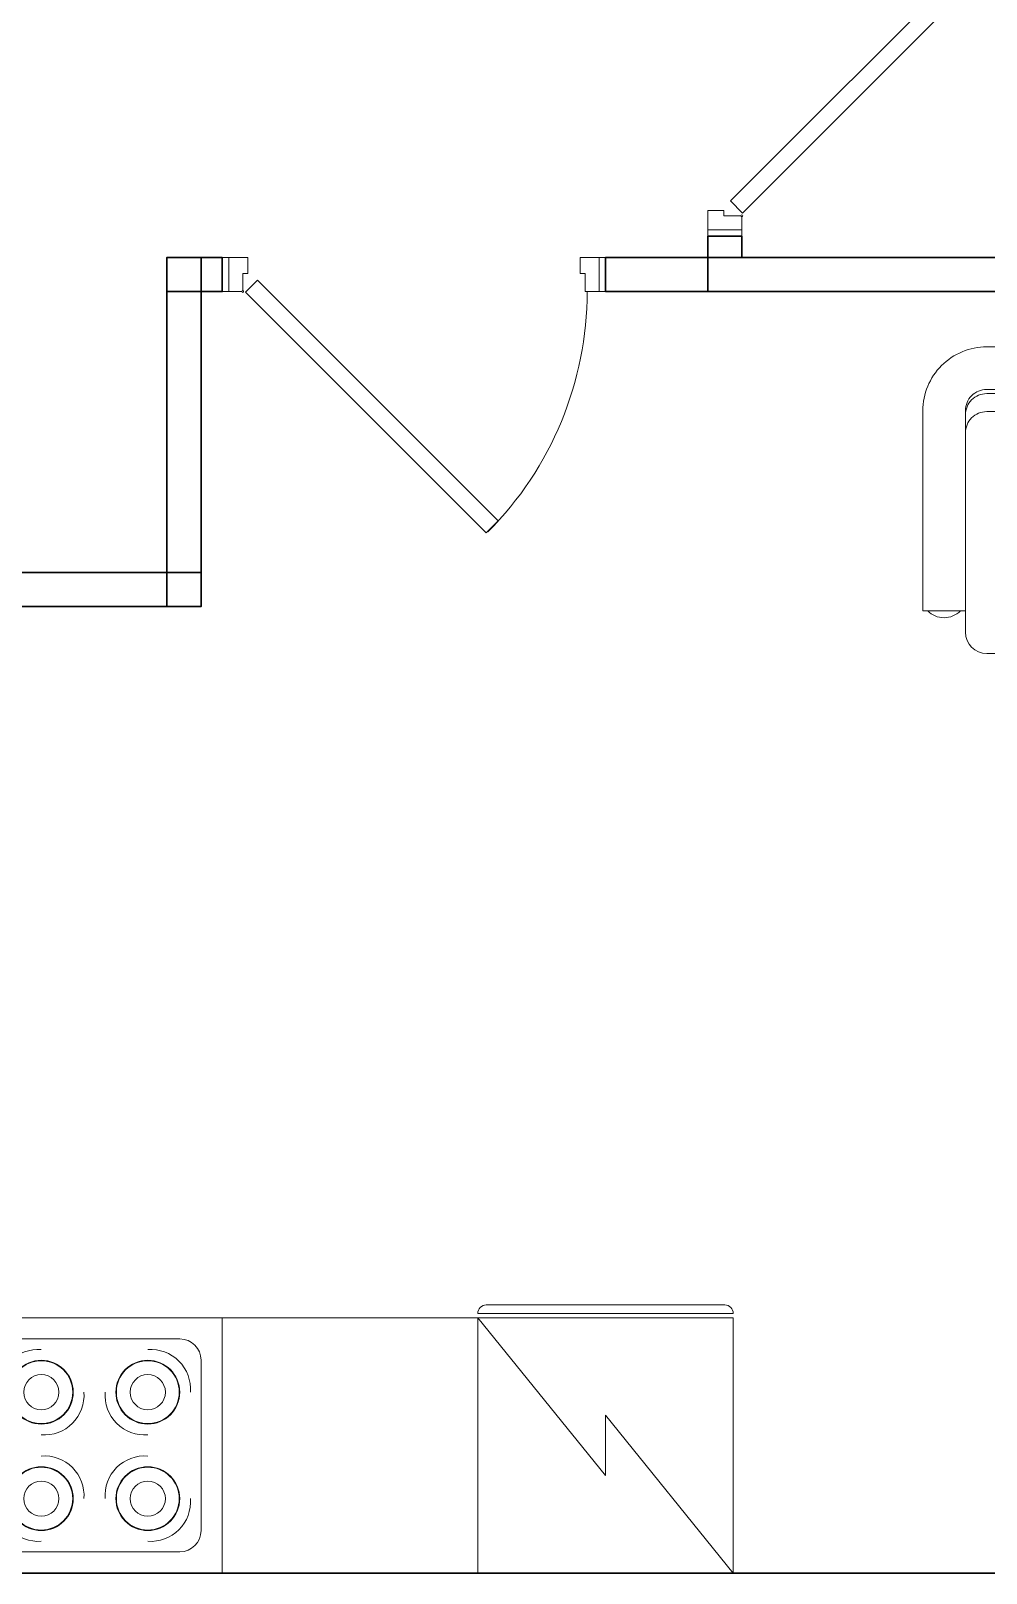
# Model space of a CAD drawing. Header units: millimetres. Extents: x 0 to 145404, y 0 to 194550.
# Drawn here: x 89296 to 91539, y 163546 to 167168 of the extents above; entities that cross this region are included whole.
import ezdxf

# ---------------------------------------------------------------- set-up
doc = ezdxf.new("R2010")
doc.units = ezdxf.units.MM
for name, color, linetype, lineweight in [('АР - Двери', 126, 'Continuous', 9), ('АР - Монолит', 56, 'Continuous', 30), ('АР - Обор. - Холодильник', 42, 'Continuous', 9), ('АР - Оборуд', 252, 'Continuous', 0), ('АР - Перегородки 80', 32, 'Continuous', 30)]:
    doc.layers.add(name, color=color, linetype=linetype, lineweight=lineweight)
doc.layers.add('АР - мебель', color=7, linetype='Continuous', lineweight=9, true_color=0x787878)

# ---------------------------------------------------------------- blocks, each defined once
blk = doc.blocks.new('*U206')
at = {"ltscale": 100}
for p, q in [((15, 37.5), (15, -42.5)), ((46, 37.5), (15, 37.5)), ((852, -4.5), (852, 37.5)), ((852, 37.5), (885, 37.5)), ((885, 37.5), (885, -42.5)), ((48, -4.5), (48, 35.5)), ((60, -4.5), (48, -4.5)), ((60, -42.5), (60, -4.5)), ((840, -42.5), (840, -4.5)), ((840, -4.5), (852, -4.5)), ((15, -42.5), (60, -42.5)), ((885, -42.5), (840, -42.5))]:
    blk.add_line(p, q, dxfattribs=at)
for points in [[(54.4, 38.9), (82.7, 10.6), (648, 575.9), (619.7, 604.2)], [(15, -42.5), (0, -42.5), (0, 37.5), (15, 37.5)], [(885, -42.5), (900, -42.5), (900, 37.5), (885, 37.5)]]:
    blk.add_lwpolyline(points, close=True, dxfattribs=at)
blk.add_circle((48, 37.5), 2, dxfattribs=at)
blk.add_arc((56.7, 37.5), 800, 0, 44.865, dxfattribs=at)
blk = doc.blocks.new('ММ96 720х1850')
for p, q in [((-775, 0), (775, 0)), ((-775, -100), (775, -100)), ((-775, -109.7), (775, -109.7)), ((-925, -150), (-925, -620)), ((-825, -150), (-825, -670)), ((-775, -152), (-325, -152)), ((-225, -152), (225, -152)), ((325, -152), (775, -152)), ((825, -150), (825, -670)), ((925, -150), (925, -620)), ((-275, -202), (-275, -670)), ((275, -202), (275, -670)), ((-825, -620), (-925, -620)), ((825, -620), (925, -620)), ((-775, -720), (-325, -720)), ((-225, -720), (225, -720)), ((325, -720), (775, -720))]:
    blk.add_line(p, q)
for centre, radius, start, end in [((-775, -150), 150, 90, 180), ((775, -150), 150, 0, 90), ((-775, -150), 50, 90, 180), ((775, -150), 50, 0, 90), ((-775, -159.7), 50, 90, 180), ((775, -159.7), 50, 0, 90), ((-775, -202), 50, 90, 180), ((-325, -202), 50, 0, 90), ((-225, -202), 50, 90, 180), ((225, -202), 50, 0, 90), ((325, -202), 50, 90, 180), ((775, -202), 50, 0, 90), ((-875.2, -582), 54, 224.7072, 315.2928), ((875.2, -582), 54, 224.7072, 315.2928), ((-775, -670), 50, 180, 270), ((-325, -670), 50, 270, 0), ((-225, -670), 50, 180, 270), ((225, -670), 50, 270, 0), ((325, -670), 50, 180, 270), ((775, -670), 50, 270, 0)]:
    blk.add_arc(centre, radius, start, end)
blk = doc.blocks.new('k_22')
at = {"ltscale": 600}
for p, q in [((0, 600), (0, 0)), ((600, 600), (0, 600)), ((600, 0), (600, 600)), ((500, 550), (100, 550)), ((50, 500), (50, 100)), ((550, 100), (550, 500)), ((100, 50), (500, 50)), ((0, 0), (600, 0))]:
    blk.add_line(p, q, dxfattribs=at)
for centre in [(175, 425), (425, 425), (175, 175), (425, 175)]:
    blk.add_circle(centre, 75, dxfattribs=at)
for centre, radius, start, end in [((100, 500), 50, 90, 180), ((500, 500), 50, 0, 90), ((167.7, 432.3), 93, 85.4974, 184.5026), ((432.3, 432.3), 93, 355.4974, 94.5026), ((175, 425), 73.8, 0, 180), ((425, 425), 73.8, 0, 180), ((175, 425), 41.3, 0, 180), ((425, 425), 41.3, 0, 180), ((175, 425), 73.8, 180, 0), ((175, 425), 41.3, 180, 0), ((182.3, 417.7), 93, 265.4974, 4.5026), ((417.7, 417.7), 93, 175.4974, 274.5026), ((425, 425), 73.8, 180, 0), ((425, 425), 41.3, 180, 0), ((182.3, 182.3), 93, 355.4974, 94.5026), ((417.7, 182.3), 93, 85.4974, 184.5026), ((175, 175), 73.8, 0, 180), ((425, 175), 73.8, 0, 180), ((175, 175), 41.3, 0, 180), ((425, 175), 41.3, 0, 180), ((167.7, 167.7), 93, 175.4974, 274.5026), ((175, 175), 73.8, 180, 0), ((175, 175), 41.3, 180, 0), ((425, 175), 73.8, 180, 0), ((425, 175), 41.3, 180, 0), ((432.3, 167.7), 93, 265.4974, 4.5026), ((100, 100), 50, 180, 270), ((500, 100), 50, 270, 0)]:
    blk.add_arc(centre, radius, start, end, dxfattribs=at)
blk = doc.blocks.new('холодильник')
at = {"layer": 'АР - Обор. - Холодильник'}
for p, q in [((0, 300), (0, -300)), ((600, 300), (0, 300)), ((600, -300), (600, 300)), ((610, 300), (610, -300)), ((610, 300), (610, 300)), ((630, -280), (630, 280)), ((0, -300), (600, -300)), ((610, -300), (610, -300))]:
    blk.add_line(p, q, dxfattribs=at)
blk.add_lwpolyline([(600, 300), (229.3, 0), (370.7, 0), (0, -300)], dxfattribs=at)
for centre, start, end in [((610, 280), 0, 90), ((610, -280), 270, 0)]:
    blk.add_arc(centre, 20, start, end, dxfattribs=at)
blk = doc.blocks.new('Квартира 1К 6300 тип 35')
at = {"layer": 'АР - Монолит'}
blk.add_lwpolyline([(0, 0), (0, 200), (-6750, 200), (-6750, 0)], close=True, dxfattribs=at)
at = {"layer": 'АР - Оборуд'}
blk.add_lwpolyline([(-2020, 200), (-2020, 800), (-2620, 800), (-2620, 200)], close=True, dxfattribs=at)
at = {"layer": 'АР - Перегородки 80'}
for points in [[(-3240, 3290), (-3240, 3340), (-3160, 3340), (-3160, 3290)], [(-6750, 3290), (-6750, 3210), (-3160, 3210), (-3160, 3290)], [(-3160, 3210), (-3160, 3290), (-2920, 3290), (-2920, 3210)], [(-2020, 3290), (-2020, 3210), (-1890, 3210), (-1890, 3290)], [(-1970, 2470), (-1970, 3290), (-1890, 3290), (-1890, 2470)], [(-740, 2470), (-1970, 2470), (-1970, 2550), (-740, 2550)]]:
    blk.add_lwpolyline(points, close=True, dxfattribs=at)
at = {"layer": 'АР - Двери'}
for p, rotation in [((-3202.5, 3340), 90), ((-2020, 3247.5), 180)]:
    blk.add_blockref('*U206', p, dxfattribs=dict(at, rotation=rotation))
at = {"layer": 'АР - мебель', "xscale": -1}
blk.add_blockref('ММ96 720х1850', (-4590, 3080), dxfattribs=at)
at = {"layer": 'АР - Оборуд', "extrusion": (0, 0, -1), "zscale": -1, "rotation": 90.00000000000001}
blk.add_blockref('холодильник', (2920, 200), dxfattribs=at)
at = {"layer": 'АР - Оборуд', "rotation": 90}
blk.add_blockref('k_22', (-1420, 200), dxfattribs=at)
blk = doc.blocks.new('V_Section_1')
blk.add_blockref('Квартира 1К 6300 тип 35', (7150, -17350))

msp = doc.modelspace()

# ---------------------------------------------------------------- block references
at = {"xscale": -1}
msp.add_blockref('V_Section_1', (94875.5, 180696.1), dxfattribs=at)

doc.saveas('drawing.dxf')
